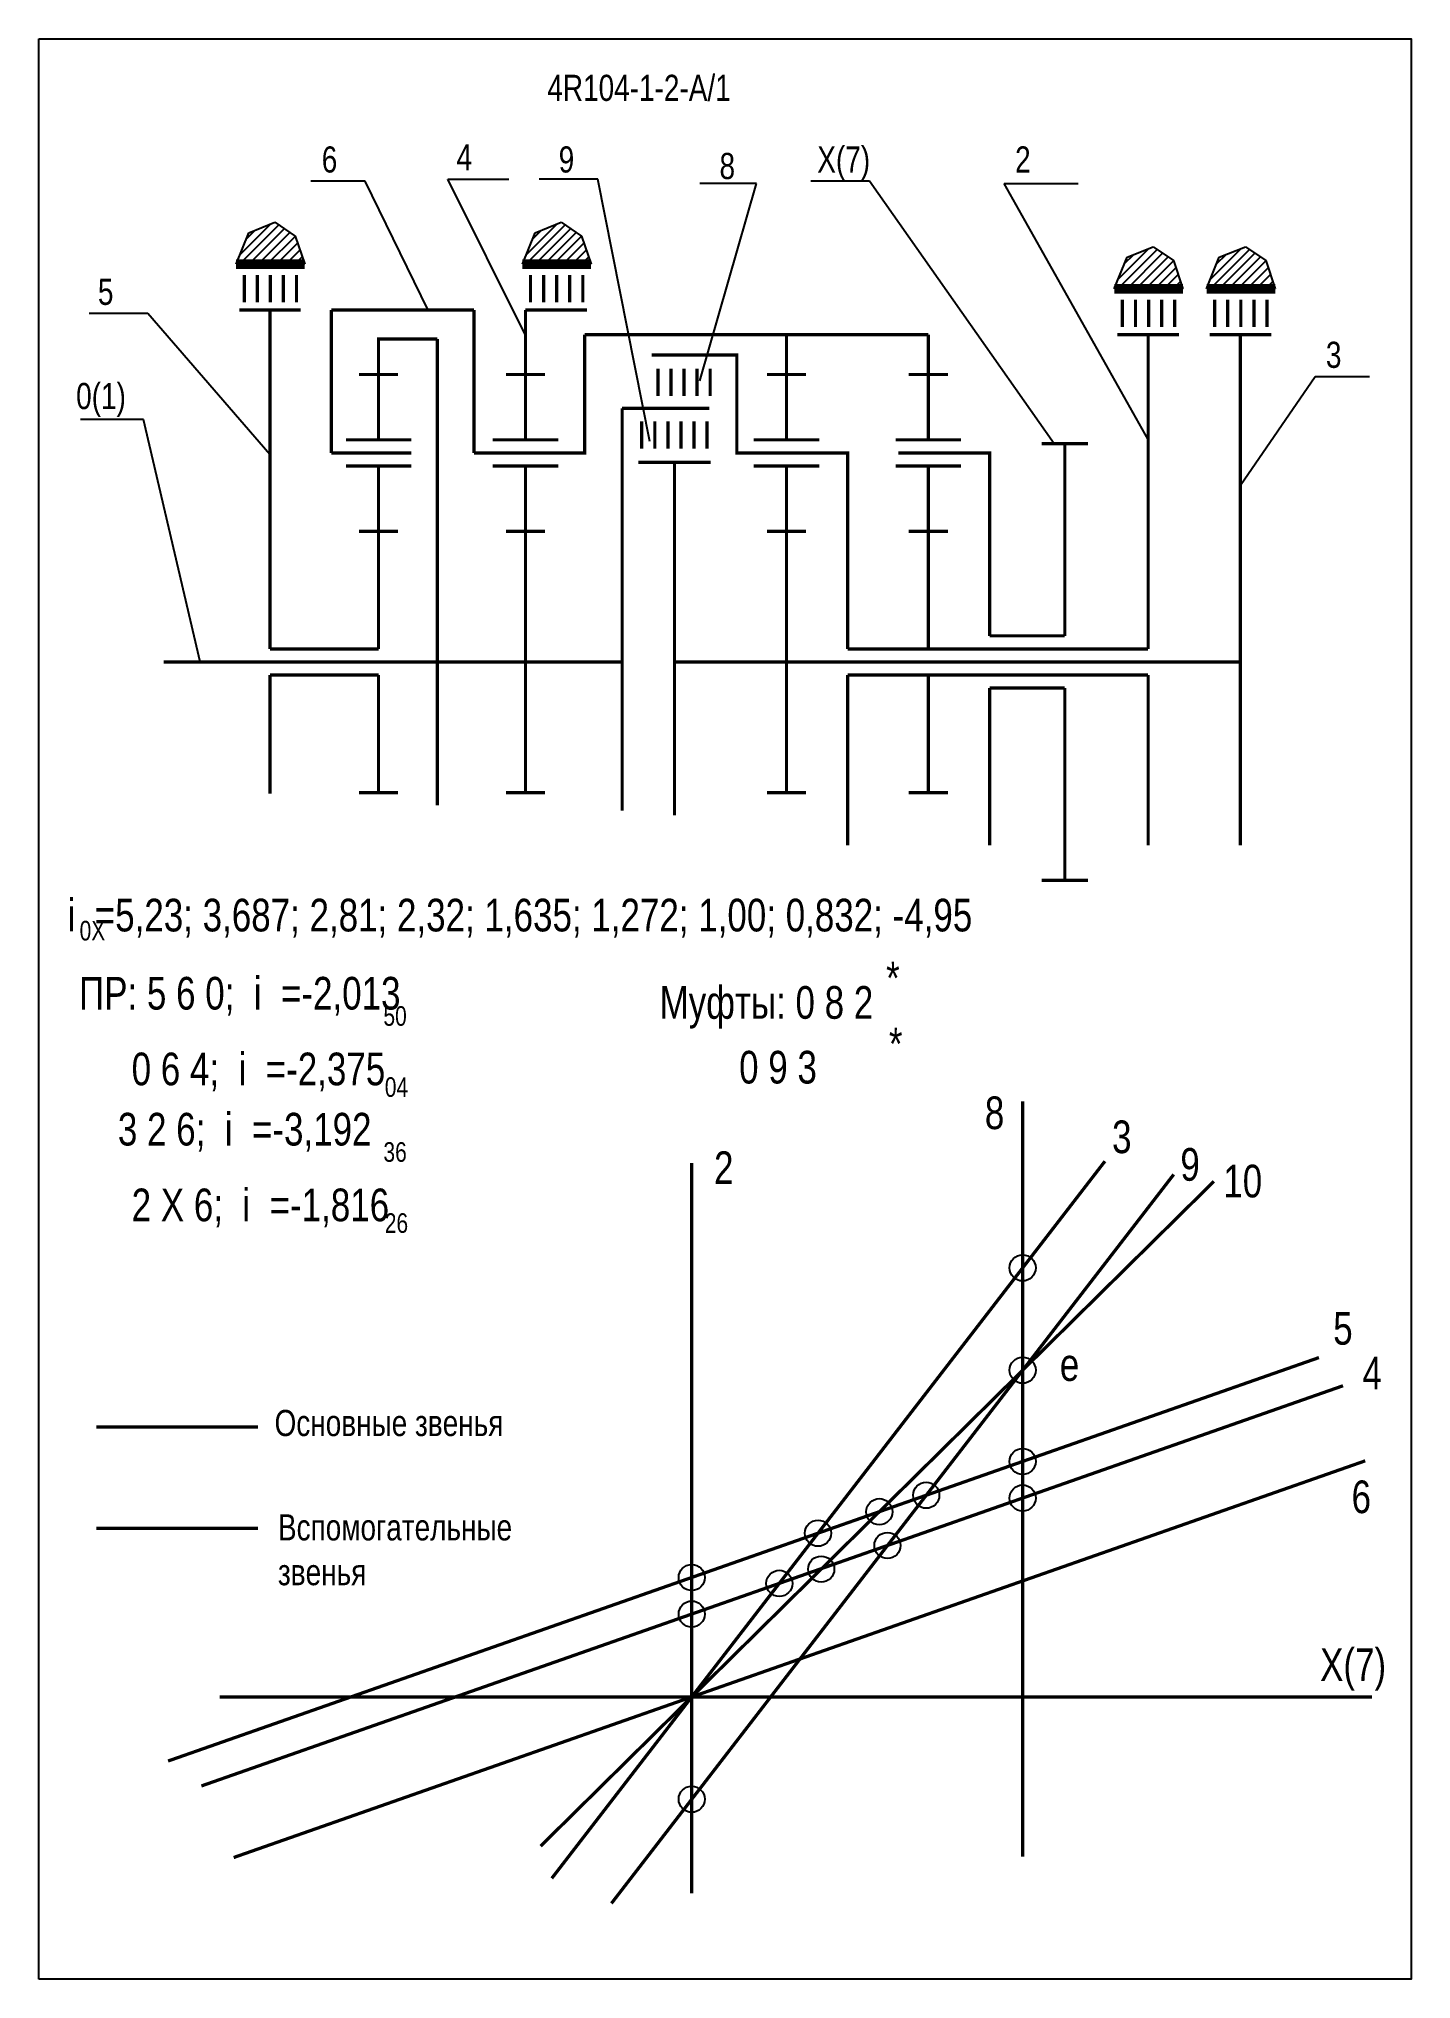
# Model space of a CAD drawing. Extents: x -352 to -142, y 153 to 450.
import ezdxf

# ---------------------------------------------------------------- set-up
doc = ezdxf.new("R2010")
doc.units = 0
doc.header["$LTSCALE"] = 15
doc.linetypes.add('DASHED', pattern=[0.75, 0.5, -0.25])
doc.layers.add('DIM', color=92, linetype='CONTINUOUS')
doc.layers.add('MAIN', color=5, linetype='CONTINUOUS')
doc.styles.add('AMK', font='amk.shx', dxfattribs={"width": 0.8})

msp = doc.modelspace()

# ---------------------------------------------------------------- hatches: boundary and pattern name
at = {"layer": 'DIM'}
h = msp.add_hatch(dxfattribs=at)
h.set_pattern_fill('_USER', color=0, angle=45, style=0, pattern_type=0)
h.set_pattern_definition([(45, (-69.9968, -10.3369), (-0.7071068, 0.7071068), [])])
h.paths.add_polyline_path([(-320.29, 420.18), (-322.24, 415.36), (-311.74, 415.36), (-313.19, 419.68), (-316.3, 421.8)])
h = msp.add_hatch(dxfattribs=at)
h.set_pattern_fill('_USER', color=0, angle=45, style=0, pattern_type=0)
h.set_pattern_definition([(45, (-26.183, -10.3369), (-0.7071068, 0.7071068), [])])
h.paths.add_polyline_path([(-276.48, 420.18), (-278.42, 415.36), (-267.93, 415.36), (-269.38, 419.68), (-272.49, 421.8)])
h = msp.add_hatch(dxfattribs=at)
h.set_pattern_fill('_USER', color=0, angle=45, style=0, pattern_type=0)
h.set_pattern_definition([(45, (64.3839, -14.0952), (-0.7071068, 0.7071068), [])])
h.paths.add_polyline_path([(-185.91, 416.42), (-187.86, 411.6), (-177.36, 411.6), (-178.81, 415.93), (-181.92, 418.04)])
h = msp.add_hatch(dxfattribs=at)
h.set_pattern_fill('_USER', color=0, angle=45, style=0, pattern_type=0)
h.set_pattern_definition([(45, (78.5085, -14.0952), (-0.7071068, 0.7071068), [])])
h.paths.add_polyline_path([(-171.79, 416.42), (-173.73, 411.6), (-163.24, 411.6), (-164.68, 415.93), (-167.8, 418.04)])

# ---------------------------------------------------------------- linework, layer by layer
at = {"layer": 'DIM', "color": 0}
for p, q in [((-302.48, 428.07), (-310.8, 428.07)), ((-292.84, 408.34), (-302.48, 428.07)), ((-277.96, 404.48), (-289.85, 428.4)), ((-289.85, 428.4), (-280.53, 428.4)), ((-266.9, 428.4), (-275.88, 428.4)), ((-258.92, 388.21), (-266.9, 428.4)), ((-251.27, 397.51), (-242.62, 427.74)), ((-242.62, 427.74), (-251.27, 427.74)), ((-225.32, 428.07), (-234.3, 428.07)), ((-197.05, 387.88), (-225.32, 428.07)), ((-182.68, 388.54), (-204.7, 427.74)), ((-204.7, 427.74), (-193.39, 427.74)), ((-320.29, 420.18), (-316.3, 421.8)), ((-316.3, 421.8), (-313.19, 419.68)), ((-276.48, 420.18), (-272.49, 421.8)), ((-272.49, 421.8), (-269.38, 419.68)), ((-322.24, 415.36), (-320.29, 420.18)), ((-313.19, 419.68), (-311.74, 415.36)), ((-278.42, 415.36), (-276.48, 420.18)), ((-269.38, 419.68), (-267.93, 415.36)), ((-187.86, 411.6), (-185.91, 416.42)), ((-185.91, 416.42), (-181.92, 418.04)), ((-181.92, 418.04), (-178.81, 415.93)), ((-178.81, 415.93), (-177.36, 411.6)), ((-173.73, 411.6), (-171.79, 416.42)), ((-171.79, 416.42), (-167.8, 418.04)), ((-167.8, 418.04), (-164.68, 415.93)), ((-164.68, 415.93), (-163.24, 411.6)), ((-335.74, 407.81), (-344.72, 407.81)), ((-317.07, 386.22), (-335.74, 407.81)), ((-168.56, 381.56), (-157.14, 398.17)), ((-157.14, 398.17), (-148.83, 398.17)), ((-336.41, 391.61), (-346.05, 391.61)), ((-327.76, 354.48), (-336.41, 391.61))]:
    msp.add_line(p, q, dxfattribs=at)
at = {"layer": 'DIM', "color": 0, "const_width": 0.5}
for points in [[(-317.07, 356.48), (-317.07, 408.34)], [(-285.83, 386.48), (-285.83, 408.34)], [(-291.47, 403.93), (-291.47, 332.56)], [(-272.96, 386.48), (-268.89, 386.48), (-268.89, 404.59)], [(-268.89, 404.59), (-238.02, 404.59)], [(-238.02, 404.59), (-216.31, 404.59)], [(-182.68, 356.48), (-182.68, 404.59)], [(-168.56, 326.41), (-168.56, 404.59)], [(-242.62, 386.48), (-245.62, 386.48), (-245.62, 401.47), (-258.65, 401.47)], [(-277.96, 354.48), (-263.17, 354.48), (-263.17, 393.31)], [(-263.17, 393.31), (-249.82, 393.31)], [(-233.02, 386.48), (-228.66, 386.48), (-228.66, 356.48)], [(-211.31, 386.48), (-206.95, 386.48), (-206.95, 358.48)], [(-198.98, 387.88), (-191.89, 387.88)], [(-195.43, 358.48), (-195.43, 387.88)], [(-260.68, 385.04), (-249.64, 385.04)], [(-255.16, 385.04), (-255.16, 331)], [(-228.66, 356.48), (-182.68, 356.48)], [(-206.95, 358.48), (-195.43, 358.48)], [(-263.17, 354.48), (-263.17, 331.74)], [(-255.16, 354.48), (-168.56, 354.48)], [(-317.07, 352.48), (-317.07, 334.32)], [(-228.66, 352.48), (-182.68, 352.48)], [(-228.66, 326.41), (-228.66, 352.48)], [(-206.95, 326.41), (-206.95, 350.48)], [(-206.95, 350.48), (-195.43, 350.48)], [(-195.43, 350.48), (-195.43, 321.08)], [(-182.68, 352.48), (-182.68, 326.41)], [(-198.98, 321.08), (-191.89, 321.08)], [(-201.89, 287.22), (-201.89, 171.61)], [(-273.94, 168.3), (-189.29, 278.07)], [(-264.81, 164.47), (-178.77, 276.04)], [(-252.52, 277.82), (-252.52, 165.99)], [(-332.65, 186.26), (-156.55, 248.01)], [(-327.56, 182.44), (-152.86, 243.7)], [(-343.61, 237.4), (-318.89, 237.4)], [(-324.77, 196.07), (-148.41, 196.07)]]:
    msp.add_lwpolyline(points, dxfattribs=at)
at = {"layer": 'DIM', "color": 1, "const_width": 0.5}
msp.add_lwpolyline([(-172.63, 274.97), (-275.65, 173.23)], dxfattribs=at)
at = {"layer": 'DIM', "color": 0, "linetype": 'DASHED', "const_width": 0.5}
msp.add_lwpolyline([(-322.61, 171.49), (-149.46, 232.21)], dxfattribs=at)
at = {"layer": 'DIM', "color": 0, "linetype": 'DASHED'}
msp.add_lwpolyline([(-343.61, 221.89, 0.5, 0.5, 0), (-318.89, 221.89, 0.5, 0.5, 0)], format="xyseb", dxfattribs=at)
at = {"layer": 'DIM', "color": 0}
for centre in [(-201.89, 261.74), (-201.89, 246.07), (-201.89, 232.11), (-216.64, 226.94), (-223.81, 224.42), (-201.89, 226.51), (-233.2, 221.13), (-222.57, 219.25), (-232.71, 215.63), (-252.52, 214.35), (-239.12, 213.45), (-252.52, 208.75), (-252.52, 180.41)]:
    msp.add_circle(centre, 2, dxfattribs=at)
at = {"layer": 'MAIN'}
for points in [[(-352.43, 152.87), (-352.43, 449.87)], [(-352.43, 449.87), (-142.43, 449.87), (-142.43, 152.87), (-352.43, 152.87)]]:
    msp.add_lwpolyline(points, dxfattribs=at)
at = {"layer": 'MAIN', "color": 0}
for points, const_width in [([(-322.24, 415.36), (-311.74, 415.36)], 1.5), ([(-278.42, 415.36), (-267.93, 415.36)], 1.5), ([(-313, 413.71), (-313, 409.51)], 0.5), ([(-269.19, 413.71), (-269.19, 409.51)], 0.5), ([(-187.86, 411.6), (-177.36, 411.6)], 1.5), ([(-178.62, 409.95), (-178.62, 405.76)], 0.5), ([(-173.73, 411.6), (-163.24, 411.6)], 1.5), ([(-164.5, 409.95), (-164.5, 405.76)], 0.5), ([(-321.77, 408.34), (-312.36, 408.34)], 0.5), ([(-307.68, 386.48), (-307.68, 408.34)], 0.5), ([(-285.83, 408.34), (-307.68, 408.34)], 0.5), ([(-277.96, 398.48), (-277.96, 408.34)], 0.5), ([(-277.96, 408.34), (-268.55, 408.34)], 0.5), ([(-300.45, 398.48), (-300.45, 403.93), (-291.47, 403.93)], 0.5), ([(-238.02, 398.48), (-238.02, 404.59)], 0.5), ([(-216.31, 398.48), (-216.31, 404.59)], 0.5), ([(-187.39, 404.59), (-177.98, 404.59)], 0.5), ([(-173.27, 404.59), (-163.85, 404.59)], 0.5), ([(-300.45, 398.48), (-303.45, 398.48)], 0.5), ([(-300.45, 388.48), (-300.45, 398.48)], 0.5), ([(-300.45, 398.48), (-297.45, 398.48)], 0.5), ([(-277.96, 398.48), (-280.96, 398.48)], 0.5), ([(-277.96, 388.48), (-277.96, 398.48)], 0.5), ([(-277.96, 398.48), (-274.96, 398.48)], 0.5), ([(-238.02, 398.48), (-241.02, 398.48)], 0.5), ([(-238.02, 388.48), (-238.02, 398.48)], 0.5), ([(-238.02, 398.48), (-235.02, 398.48)], 0.5), ([(-216.31, 398.48), (-219.31, 398.48)], 0.5), ([(-216.31, 388.48), (-216.31, 398.48)], 0.5), ([(-216.31, 398.48), (-213.31, 398.48)], 0.5), ([(-250.17, 391.32), (-250.17, 387.13)], 0.5), ([(-295.45, 386.48), (-307.68, 386.48)], 0.5), ([(-272.96, 386.48), (-285.83, 386.48)], 0.5), ([(-233.02, 386.48), (-242.62, 386.48)], 0.5), ([(-211.31, 386.48), (-220.9, 386.48)], 0.5), ([(-300.45, 384.48), (-305.45, 384.48)], 0.5), ([(-300.45, 374.48), (-300.45, 384.48), (-295.45, 384.48)], 0.5), ([(-277.96, 384.48), (-282.96, 384.48)], 0.5), ([(-277.96, 374.48), (-277.96, 384.48), (-272.96, 384.48)], 0.5), ([(-238.02, 384.48), (-243.02, 384.48)], 0.5), ([(-238.02, 374.48), (-238.02, 384.48), (-233.02, 384.48)], 0.5), ([(-216.31, 384.48), (-221.31, 384.48)], 0.5), ([(-216.31, 374.48), (-216.31, 384.48), (-211.31, 384.48)], 0.5), ([(-300.45, 374.48), (-303.45, 374.48)], 0.5), ([(-300.45, 374.48), (-297.45, 374.48)], 0.5), ([(-300.45, 374.48), (-300.45, 356.48)], 0.5), ([(-277.96, 374.48), (-280.96, 374.48)], 0.5), ([(-277.96, 374.48), (-274.96, 374.48)], 0.5), ([(-277.96, 354.48), (-277.96, 374.48)], 0.5), ([(-238.02, 374.48), (-241.02, 374.48)], 0.5), ([(-238.02, 354.48), (-238.02, 374.48)], 0.5), ([(-238.02, 374.48), (-235.02, 374.48)], 0.5), ([(-216.31, 374.48), (-219.31, 374.48)], 0.5), ([(-216.31, 356.48), (-216.31, 374.48)], 0.5), ([(-216.31, 374.48), (-213.31, 374.48)], 0.5), ([(-317.07, 356.48), (-300.45, 356.48)], 0.5), ([(-333.35, 354.48), (-277.96, 354.48)], 0.5), ([(-277.96, 354.48), (-277.96, 334.48)], 0.5), ([(-238.02, 354.48), (-238.02, 334.48)], 0.5), ([(-317.07, 352.48), (-300.45, 352.48)], 0.5), ([(-300.45, 334.48), (-300.45, 352.48)], 0.5), ([(-216.31, 352.48), (-216.31, 334.48)], 0.5), ([(-300.45, 334.48), (-303.45, 334.48)], 0.5), ([(-300.45, 334.48), (-297.45, 334.48)], 0.5), ([(-277.96, 334.48), (-280.96, 334.48)], 0.5), ([(-277.96, 334.48), (-274.96, 334.48)], 0.5), ([(-238.02, 334.48), (-241.02, 334.48)], 0.5), ([(-238.02, 334.48), (-235.02, 334.48)], 0.5), ([(-216.31, 334.48), (-219.31, 334.48)], 0.5), ([(-216.31, 334.48), (-213.31, 334.48)], 0.5)]:
    msp.add_lwpolyline(points, dxfattribs=dict(at, const_width=const_width))
for points in [[(-321, 413.71, 0.5, 0.5, 0), (-321, 409.51, 0.5, 0.5, 0)], [(-319, 413.71, 0.5, 0.5, 0), (-319, 409.51, 0.5, 0.5, 0)], [(-317, 413.71, 0.5, 0.5, 0), (-317, 409.51, 0.5, 0.5, 0)], [(-315, 413.71, 0.5, 0.5, 0), (-315, 409.51, 0.5, 0.5, 0)], [(-277.19, 413.71, 0.5, 0.5, 0), (-277.19, 409.51, 0.5, 0.5, 0)], [(-275.19, 413.71, 0.5, 0.5, 0), (-275.19, 409.51, 0.5, 0.5, 0)], [(-273.19, 413.71, 0.5, 0.5, 0), (-273.19, 409.51, 0.5, 0.5, 0)], [(-271.19, 413.71, 0.5, 0.5, 0), (-271.19, 409.51, 0.5, 0.5, 0)], [(-186.62, 409.95, 0.5, 0.5, 0), (-186.62, 405.76, 0.5, 0.5, 0)], [(-184.62, 409.95, 0.5, 0.5, 0), (-184.62, 405.76, 0.5, 0.5, 0)], [(-182.62, 409.95, 0.5, 0.5, 0), (-182.62, 405.76, 0.5, 0.5, 0)], [(-180.62, 409.95, 0.5, 0.5, 0), (-180.62, 405.76, 0.5, 0.5, 0)], [(-172.5, 409.95, 0.5, 0.5, 0), (-172.5, 405.76, 0.5, 0.5, 0)], [(-170.5, 409.95, 0.5, 0.5, 0), (-170.5, 405.76, 0.5, 0.5, 0)], [(-168.5, 409.95, 0.5, 0.5, 0), (-168.5, 405.76, 0.5, 0.5, 0)], [(-166.5, 409.95, 0.5, 0.5, 0), (-166.5, 405.76, 0.5, 0.5, 0)], [(-257.7, 399.37, 0.5, 0.5, 0), (-257.7, 395.18, 0.5, 0.5, 0)], [(-255.7, 399.37, 0.5, 0.5, 0), (-255.7, 395.18, 0.5, 0.5, 0)], [(-253.7, 399.37, 0.5, 0.5, 0), (-253.7, 395.18, 0.5, 0.5, 0)], [(-251.7, 399.37, 0.5, 0.5, 0), (-251.7, 395.18, 0.5, 0.5, 0)], [(-249.7, 399.37, 0.5, 0.5, 0), (-249.7, 395.18, 0.5, 0.5, 0)], [(-260.17, 391.32, 0.5, 0.5, 0), (-260.17, 387.13, 0.5, 0.5, 0)], [(-258.17, 391.32, 0.5, 0.5, 0), (-258.17, 387.13, 0.5, 0.5, 0)], [(-256.17, 391.32, 0.5, 0.5, 0), (-256.17, 387.13, 0.5, 0.5, 0)], [(-254.17, 391.32, 0.5, 0.5, 0), (-254.17, 387.13, 0.5, 0.5, 0)], [(-252.17, 391.32, 0.5, 0.5, 0), (-252.17, 387.13, 0.5, 0.5, 0)], [(-295.45, 388.48, 0.5, 0.5, 0), (-305.45, 388.48, 0.5, 0.5, 0)], [(-272.96, 388.48, 0.5, 0.5, 0), (-282.96, 388.48, 0.5, 0.5, 0)], [(-233.02, 388.48, 0.5, 0.5, 0), (-243.02, 388.48, 0.5, 0.5, 0)], [(-211.31, 388.48, 0.5, 0.5, 0), (-221.31, 388.48, 0.5, 0.5, 0)]]:
    msp.add_lwpolyline(points, format="xyseb", dxfattribs=at)

# ---------------------------------------------------------------- texts
at = {"layer": 'DIM', "color": 0, "style": 'AMK', "width": 0.8}
for s, height, p in [('4R104-1-2-A/1', 4, (-274.62, 440.36)), ('4', 4, (-288.52, 429.73)), ('6', 4, (-309.14, 429.4)), ('9', 4, (-272.88, 429.4)), ('8', 4, (-248.27, 428.4)), ('X(7)', 4, (-233.31, 429.4)), ('2', 4, (-203.04, 429.4)), ('5', 4, (-343.39, 409.14)), ('3', 4, (-155.48, 399.5)), ('0(1)', 4, (-346.72, 393.19)), ('i  =5,23; 3,687; 2,81; 2,32; 1,635; 1,272; 1,00; 0,832; -4,95', 5, (-348.03, 313.24)), ('0X', 3, (-346.19, 311.86)), (' ПР: 5 6 0;  i  =-2,013', 5, (-347.76, 301.28)), ('*', 5, (-222.78, 303.6)), ('Муфты: 0 8 2', 5, (-257.44, 299.87)), ('50', 3, (-299.7, 298.8)), ('*', 5, (-222.35, 293.53)), ('    0 6 4;  i  =-2,375', 5, (-344.17, 289.69)), ('       0 9 3', 5, (-255.67, 289.96)), ('04', 3, (-299.49, 287.92)), ('     3 2 6;  i  =-3,192', 5, (-347.76, 280.47)), ('8', 5, (-207.67, 282.98)), ('3', 5, (-188.2, 279.3)), ('36', 3, (-299.7, 277.98)), ('2', 5, (-249.11, 274.58)), ('9', 5, (-177.75, 275.08)), ('10', 5, (-171.18, 272.53)), ('    2 X 6;  i  =-1,816', 5, (-344.17, 268.88)), ('26', 3, (-299.49, 267.1)), ('5', 5, (-154.36, 249.99)), ('e', 5, (-196.2, 244.44)), ('4', 5, (-149.9, 243.13)), ('Основные звенья', 4, (-316.36, 236)), ('6', 5, (-151.55, 224.2)), ('Вспомогательные ', 4, (-315.84, 220.03)), ('звенья', 4, (-315.84, 213.17)), ('X(7)', 5, (-156.37, 198.51))]:
    msp.add_text(s, height=height, dxfattribs=at).set_placement(p)

doc.saveas('drawing.dxf')
